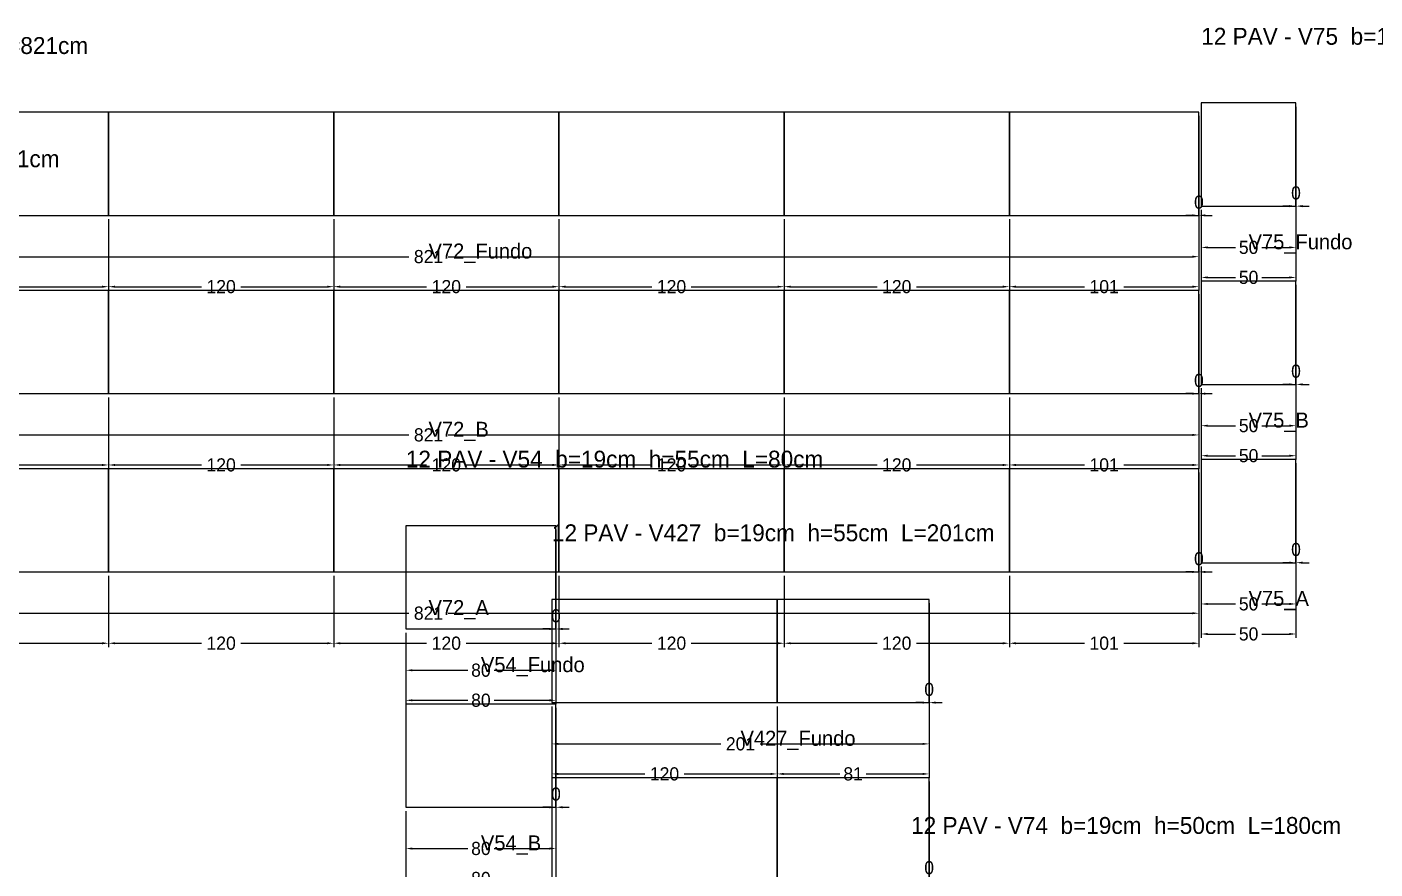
# Model space of a CAD drawing. Header units: metres. Extents: x 946 to 6411, y 1397 to 3666.
# Drawn here: x 5161 to 5879, y 2535 to 2984 of the extents above; entities that cross this region are included whole.
import ezdxf

# ---------------------------------------------------------------- set-up
doc = ezdxf.new("R2010")
doc.units = ezdxf.units.M
doc.layers.add('COTA', color=3, linetype='Continuous')
doc.dimstyles.new('COTA_VIG', dxfattribs={"dimtxt": 7, "dimasz": 3.5, "dimexe": 2, "dimexo": 2, "dimgap": 1.5, "dimtad": 1, "dimdec": 1, "dimcen": 2.5, "dimclrd": 3, "dimclre": 3, "dimclrt": 3, "dimazin": 3, "dimtfac": 1, "dimtmove": 0, "dimatfit": 3})

# ---------------------------------------------------------------- blocks, each defined once
blk = doc.blocks.new('_CLOSEDFILLED')
at = {"color": 0, "linetype": 'BYBLOCK'}
blk.add_solid([(-1, 0.16), (0, 0), (-1, -0.16)], dxfattribs=at)
blk = doc.blocks.new('*D427')
at = {"color": 3}
for p, q in [((5362.87, 2566.22), (5362.87, 2544.22)), ((5442.87, 2566.22), (5442.87, 2544.22)), ((5366.37, 2546.22), (5395.87, 2546.22)), ((5409.87, 2546.22), (5439.37, 2546.22))]:
    blk.add_line(p, q, dxfattribs=at)
at = {"layer": 'Defpoints'}
for p in [(5362.87, 2568.22), (5442.87, 2568.22), (5362.87, 2546.22)]:
    blk.add_point(p, dxfattribs=at)
at = {"layer": 'COTA', "color": 3, "xscale": 3.5, "yscale": 3.5, "rotation": 180}
blk.add_blockref('_CLOSEDFILLED', (5362.87, 2546.22), dxfattribs=at)
at = {"layer": 'COTA', "color": 3, "xscale": 3.5, "yscale": 3.5}
blk.add_blockref('_CLOSEDFILLED', (5442.87, 2546.22), dxfattribs=at)
at = {"layer": 'COTA', "color": 3, "insert": (5402.87, 2546.22), "char_height": 7, "attachment_point": 5}
blk.add_mtext('80', dxfattribs=at)
blk = doc.blocks.new('*D428')
at = {"color": 3}
for p, q in [((5362.87, 2566.22), (5362.87, 2528.22)), ((5442.87, 2566.22), (5442.87, 2528.22)), ((5366.37, 2530.22), (5395.87, 2530.22)), ((5409.87, 2530.22), (5439.37, 2530.22))]:
    blk.add_line(p, q, dxfattribs=at)
at = {"layer": 'Defpoints'}
for p in [(5362.87, 2568.22), (5442.87, 2568.22), (5362.87, 2530.22)]:
    blk.add_point(p, dxfattribs=at)
at = {"layer": 'COTA', "color": 3, "xscale": 3.5, "yscale": 3.5, "rotation": 180}
blk.add_blockref('_CLOSEDFILLED', (5362.87, 2530.22), dxfattribs=at)
at = {"layer": 'COTA', "color": 3, "xscale": 3.5, "yscale": 3.5}
blk.add_blockref('_CLOSEDFILLED', (5442.87, 2530.22), dxfattribs=at)
at = {"layer": 'COTA', "color": 3, "insert": (5402.87, 2530.22), "char_height": 7, "attachment_point": 5}
blk.add_mtext('80', dxfattribs=at)
blk = doc.blocks.new('*D430')
at = {"color": 3}
for p, q in [((5362.87, 2661.22), (5362.87, 2639.22)), ((5442.87, 2661.22), (5442.87, 2639.22)), ((5366.37, 2641.22), (5395.87, 2641.22)), ((5409.87, 2641.22), (5439.37, 2641.22))]:
    blk.add_line(p, q, dxfattribs=at)
at = {"layer": 'Defpoints'}
for p in [(5362.87, 2663.22), (5442.87, 2663.22), (5362.87, 2641.22)]:
    blk.add_point(p, dxfattribs=at)
at = {"layer": 'COTA', "color": 3, "xscale": 3.5, "yscale": 3.5, "rotation": 180}
blk.add_blockref('_CLOSEDFILLED', (5362.87, 2641.22), dxfattribs=at)
at = {"layer": 'COTA', "color": 3, "xscale": 3.5, "yscale": 3.5}
blk.add_blockref('_CLOSEDFILLED', (5442.87, 2641.22), dxfattribs=at)
at = {"layer": 'COTA', "color": 3, "insert": (5402.87, 2641.22), "char_height": 7, "attachment_point": 5}
blk.add_mtext('80', dxfattribs=at)
blk = doc.blocks.new('*D431')
at = {"color": 3}
for p, q in [((5362.87, 2661.22), (5362.87, 2623.22)), ((5442.87, 2661.22), (5442.87, 2623.22)), ((5366.37, 2625.22), (5395.87, 2625.22)), ((5409.87, 2625.22), (5439.37, 2625.22))]:
    blk.add_line(p, q, dxfattribs=at)
at = {"layer": 'Defpoints'}
for p in [(5362.87, 2663.22), (5442.87, 2663.22), (5362.87, 2625.22)]:
    blk.add_point(p, dxfattribs=at)
at = {"layer": 'COTA', "color": 3, "xscale": 3.5, "yscale": 3.5, "rotation": 180}
blk.add_blockref('_CLOSEDFILLED', (5362.87, 2625.22), dxfattribs=at)
at = {"layer": 'COTA', "color": 3, "xscale": 3.5, "yscale": 3.5}
blk.add_blockref('_CLOSEDFILLED', (5442.87, 2625.22), dxfattribs=at)
at = {"layer": 'COTA', "color": 3, "insert": (5402.87, 2625.22), "char_height": 7, "attachment_point": 5}
blk.add_mtext('80', dxfattribs=at)
blk = doc.blocks.new('*D652')
at = {"color": 3}
for p, q in [((4964.46, 2691.62), (4964.46, 2669.62)), ((5785.46, 2691.62), (5785.46, 2669.62)), ((4967.96, 2671.62), (5364.46, 2671.62)), ((5385.46, 2671.62), (5781.96, 2671.62))]:
    blk.add_line(p, q, dxfattribs=at)
at = {"layer": 'Defpoints'}
for p in [(4964.46, 2693.62), (5785.46, 2693.62), (4964.46, 2671.62)]:
    blk.add_point(p, dxfattribs=at)
at = {"layer": 'COTA', "color": 3, "xscale": 3.5, "yscale": 3.5, "rotation": 180}
blk.add_blockref('_CLOSEDFILLED', (4964.46, 2671.62), dxfattribs=at)
at = {"layer": 'COTA', "color": 3, "xscale": 3.5, "yscale": 3.5}
blk.add_blockref('_CLOSEDFILLED', (5785.46, 2671.62), dxfattribs=at)
at = {"layer": 'COTA', "color": 3, "insert": (5374.96, 2671.62), "char_height": 7, "attachment_point": 5}
blk.add_mtext('821', dxfattribs=at)
blk = doc.blocks.new('*D654')
at = {"color": 3}
for p, q in [((5084.46, 2691.62), (5084.46, 2653.62)), ((5204.46, 2691.62), (5204.46, 2653.62)), ((5087.96, 2655.62), (5133.96, 2655.62)), ((5154.96, 2655.62), (5200.96, 2655.62))]:
    blk.add_line(p, q, dxfattribs=at)
at = {"layer": 'Defpoints'}
for p in [(5084.46, 2693.62), (5204.46, 2693.62), (5084.46, 2655.62)]:
    blk.add_point(p, dxfattribs=at)
at = {"layer": 'COTA', "color": 3, "xscale": 3.5, "yscale": 3.5, "rotation": 180}
blk.add_blockref('_CLOSEDFILLED', (5084.46, 2655.62), dxfattribs=at)
at = {"layer": 'COTA', "color": 3, "xscale": 3.5, "yscale": 3.5}
blk.add_blockref('_CLOSEDFILLED', (5204.46, 2655.62), dxfattribs=at)
at = {"layer": 'COTA', "color": 3, "insert": (5144.46, 2655.62), "char_height": 7, "attachment_point": 5}
blk.add_mtext('120', dxfattribs=at)
blk = doc.blocks.new('*D655')
at = {"color": 3}
for p, q in [((5204.46, 2691.62), (5204.46, 2653.62)), ((5324.46, 2691.62), (5324.46, 2653.62)), ((5207.96, 2655.62), (5253.96, 2655.62)), ((5274.96, 2655.62), (5320.96, 2655.62))]:
    blk.add_line(p, q, dxfattribs=at)
at = {"layer": 'Defpoints'}
for p in [(5204.46, 2693.62), (5324.46, 2693.62), (5204.46, 2655.62)]:
    blk.add_point(p, dxfattribs=at)
at = {"layer": 'COTA', "color": 3, "xscale": 3.5, "yscale": 3.5, "rotation": 180}
blk.add_blockref('_CLOSEDFILLED', (5204.46, 2655.62), dxfattribs=at)
at = {"layer": 'COTA', "color": 3, "xscale": 3.5, "yscale": 3.5}
blk.add_blockref('_CLOSEDFILLED', (5324.46, 2655.62), dxfattribs=at)
at = {"layer": 'COTA', "color": 3, "insert": (5264.46, 2655.62), "char_height": 7, "attachment_point": 5}
blk.add_mtext('120', dxfattribs=at)
blk = doc.blocks.new('*D656')
at = {"color": 3}
for p, q in [((5324.46, 2691.62), (5324.46, 2653.62)), ((5444.46, 2691.62), (5444.46, 2653.62)), ((5327.96, 2655.62), (5373.96, 2655.62)), ((5394.96, 2655.62), (5440.96, 2655.62))]:
    blk.add_line(p, q, dxfattribs=at)
at = {"layer": 'Defpoints'}
for p in [(5324.46, 2693.62), (5444.46, 2693.62), (5324.46, 2655.62)]:
    blk.add_point(p, dxfattribs=at)
at = {"layer": 'COTA', "color": 3, "xscale": 3.5, "yscale": 3.5, "rotation": 180}
blk.add_blockref('_CLOSEDFILLED', (5324.46, 2655.62), dxfattribs=at)
at = {"layer": 'COTA', "color": 3, "xscale": 3.5, "yscale": 3.5}
blk.add_blockref('_CLOSEDFILLED', (5444.46, 2655.62), dxfattribs=at)
at = {"layer": 'COTA', "color": 3, "insert": (5384.46, 2655.62), "char_height": 7, "attachment_point": 5}
blk.add_mtext('120', dxfattribs=at)
blk = doc.blocks.new('*D657')
at = {"color": 3}
for p, q in [((5444.46, 2691.62), (5444.46, 2653.62)), ((5564.46, 2691.62), (5564.46, 2653.62)), ((5447.96, 2655.62), (5493.96, 2655.62)), ((5514.96, 2655.62), (5560.96, 2655.62))]:
    blk.add_line(p, q, dxfattribs=at)
at = {"layer": 'Defpoints'}
for p in [(5444.46, 2693.62), (5564.46, 2693.62), (5444.46, 2655.62)]:
    blk.add_point(p, dxfattribs=at)
at = {"layer": 'COTA', "color": 3, "xscale": 3.5, "yscale": 3.5, "rotation": 180}
blk.add_blockref('_CLOSEDFILLED', (5444.46, 2655.62), dxfattribs=at)
at = {"layer": 'COTA', "color": 3, "xscale": 3.5, "yscale": 3.5}
blk.add_blockref('_CLOSEDFILLED', (5564.46, 2655.62), dxfattribs=at)
at = {"layer": 'COTA', "color": 3, "insert": (5504.46, 2655.62), "char_height": 7, "attachment_point": 5}
blk.add_mtext('120', dxfattribs=at)
blk = doc.blocks.new('*D658')
at = {"color": 3}
for p, q in [((5564.46, 2691.62), (5564.46, 2653.62)), ((5684.46, 2691.62), (5684.46, 2653.62)), ((5567.96, 2655.62), (5613.96, 2655.62)), ((5634.96, 2655.62), (5680.96, 2655.62))]:
    blk.add_line(p, q, dxfattribs=at)
at = {"layer": 'Defpoints'}
for p in [(5564.46, 2693.62), (5684.46, 2693.62), (5564.46, 2655.62)]:
    blk.add_point(p, dxfattribs=at)
at = {"layer": 'COTA', "color": 3, "xscale": 3.5, "yscale": 3.5, "rotation": 180}
blk.add_blockref('_CLOSEDFILLED', (5564.46, 2655.62), dxfattribs=at)
at = {"layer": 'COTA', "color": 3, "xscale": 3.5, "yscale": 3.5}
blk.add_blockref('_CLOSEDFILLED', (5684.46, 2655.62), dxfattribs=at)
at = {"layer": 'COTA', "color": 3, "insert": (5624.46, 2655.62), "char_height": 7, "attachment_point": 5}
blk.add_mtext('120', dxfattribs=at)
blk = doc.blocks.new('*D659')
at = {"color": 3}
for p, q in [((5684.46, 2691.62), (5684.46, 2653.62)), ((5785.46, 2691.62), (5785.46, 2653.62)), ((5687.96, 2655.62), (5724.46, 2655.62)), ((5745.46, 2655.62), (5781.96, 2655.62))]:
    blk.add_line(p, q, dxfattribs=at)
at = {"layer": 'Defpoints'}
for p in [(5684.46, 2693.62), (5785.46, 2693.62), (5684.46, 2655.62)]:
    blk.add_point(p, dxfattribs=at)
at = {"layer": 'COTA', "color": 3, "xscale": 3.5, "yscale": 3.5, "rotation": 180}
blk.add_blockref('_CLOSEDFILLED', (5684.46, 2655.62), dxfattribs=at)
at = {"layer": 'COTA', "color": 3, "xscale": 3.5, "yscale": 3.5}
blk.add_blockref('_CLOSEDFILLED', (5785.46, 2655.62), dxfattribs=at)
at = {"layer": 'COTA', "color": 3, "insert": (5734.96, 2655.62), "char_height": 7, "attachment_point": 5}
blk.add_mtext('101', dxfattribs=at)
blk = doc.blocks.new('*D661')
at = {"color": 3}
for p, q in [((4964.46, 2786.62), (4964.46, 2764.62)), ((5785.46, 2786.62), (5785.46, 2764.62)), ((4967.96, 2766.62), (5364.46, 2766.62)), ((5385.46, 2766.62), (5781.96, 2766.62))]:
    blk.add_line(p, q, dxfattribs=at)
at = {"layer": 'Defpoints'}
for p in [(4964.46, 2788.62), (5785.46, 2788.62), (4964.46, 2766.62)]:
    blk.add_point(p, dxfattribs=at)
at = {"layer": 'COTA', "color": 3, "xscale": 3.5, "yscale": 3.5, "rotation": 180}
blk.add_blockref('_CLOSEDFILLED', (4964.46, 2766.62), dxfattribs=at)
at = {"layer": 'COTA', "color": 3, "xscale": 3.5, "yscale": 3.5}
blk.add_blockref('_CLOSEDFILLED', (5785.46, 2766.62), dxfattribs=at)
at = {"layer": 'COTA', "color": 3, "insert": (5374.96, 2766.62), "char_height": 7, "attachment_point": 5}
blk.add_mtext('821', dxfattribs=at)
blk = doc.blocks.new('*D663')
at = {"color": 3}
for p, q in [((5084.46, 2786.62), (5084.46, 2748.62)), ((5204.46, 2786.62), (5204.46, 2748.62)), ((5087.96, 2750.62), (5133.96, 2750.62)), ((5154.96, 2750.62), (5200.96, 2750.62))]:
    blk.add_line(p, q, dxfattribs=at)
at = {"layer": 'Defpoints'}
for p in [(5084.46, 2788.62), (5204.46, 2788.62), (5084.46, 2750.62)]:
    blk.add_point(p, dxfattribs=at)
at = {"layer": 'COTA', "color": 3, "xscale": 3.5, "yscale": 3.5, "rotation": 180}
blk.add_blockref('_CLOSEDFILLED', (5084.46, 2750.62), dxfattribs=at)
at = {"layer": 'COTA', "color": 3, "xscale": 3.5, "yscale": 3.5}
blk.add_blockref('_CLOSEDFILLED', (5204.46, 2750.62), dxfattribs=at)
at = {"layer": 'COTA', "color": 3, "insert": (5144.46, 2750.62), "char_height": 7, "attachment_point": 5}
blk.add_mtext('120', dxfattribs=at)
blk = doc.blocks.new('*D664')
at = {"color": 3}
for p, q in [((5204.46, 2786.62), (5204.46, 2748.62)), ((5324.46, 2786.62), (5324.46, 2748.62)), ((5207.96, 2750.62), (5253.96, 2750.62)), ((5274.96, 2750.62), (5320.96, 2750.62))]:
    blk.add_line(p, q, dxfattribs=at)
at = {"layer": 'Defpoints'}
for p in [(5204.46, 2788.62), (5324.46, 2788.62), (5204.46, 2750.62)]:
    blk.add_point(p, dxfattribs=at)
at = {"layer": 'COTA', "color": 3, "xscale": 3.5, "yscale": 3.5, "rotation": 180}
blk.add_blockref('_CLOSEDFILLED', (5204.46, 2750.62), dxfattribs=at)
at = {"layer": 'COTA', "color": 3, "xscale": 3.5, "yscale": 3.5}
blk.add_blockref('_CLOSEDFILLED', (5324.46, 2750.62), dxfattribs=at)
at = {"layer": 'COTA', "color": 3, "insert": (5264.46, 2750.62), "char_height": 7, "attachment_point": 5}
blk.add_mtext('120', dxfattribs=at)
blk = doc.blocks.new('*D665')
at = {"color": 3}
for p, q in [((5324.46, 2786.62), (5324.46, 2748.62)), ((5444.46, 2786.62), (5444.46, 2748.62)), ((5327.96, 2750.62), (5373.96, 2750.62)), ((5394.96, 2750.62), (5440.96, 2750.62))]:
    blk.add_line(p, q, dxfattribs=at)
at = {"layer": 'Defpoints'}
for p in [(5324.46, 2788.62), (5444.46, 2788.62), (5324.46, 2750.62)]:
    blk.add_point(p, dxfattribs=at)
at = {"layer": 'COTA', "color": 3, "xscale": 3.5, "yscale": 3.5, "rotation": 180}
blk.add_blockref('_CLOSEDFILLED', (5324.46, 2750.62), dxfattribs=at)
at = {"layer": 'COTA', "color": 3, "xscale": 3.5, "yscale": 3.5}
blk.add_blockref('_CLOSEDFILLED', (5444.46, 2750.62), dxfattribs=at)
at = {"layer": 'COTA', "color": 3, "insert": (5384.46, 2750.62), "char_height": 7, "attachment_point": 5}
blk.add_mtext('120', dxfattribs=at)
blk = doc.blocks.new('*D666')
at = {"color": 3}
for p, q in [((5444.46, 2786.62), (5444.46, 2748.62)), ((5564.46, 2786.62), (5564.46, 2748.62)), ((5447.96, 2750.62), (5493.96, 2750.62)), ((5514.96, 2750.62), (5560.96, 2750.62))]:
    blk.add_line(p, q, dxfattribs=at)
at = {"layer": 'Defpoints'}
for p in [(5444.46, 2788.62), (5564.46, 2788.62), (5444.46, 2750.62)]:
    blk.add_point(p, dxfattribs=at)
at = {"layer": 'COTA', "color": 3, "xscale": 3.5, "yscale": 3.5, "rotation": 180}
blk.add_blockref('_CLOSEDFILLED', (5444.46, 2750.62), dxfattribs=at)
at = {"layer": 'COTA', "color": 3, "xscale": 3.5, "yscale": 3.5}
blk.add_blockref('_CLOSEDFILLED', (5564.46, 2750.62), dxfattribs=at)
at = {"layer": 'COTA', "color": 3, "insert": (5504.46, 2750.62), "char_height": 7, "attachment_point": 5}
blk.add_mtext('120', dxfattribs=at)
blk = doc.blocks.new('*D667')
at = {"color": 3}
for p, q in [((5564.46, 2786.62), (5564.46, 2748.62)), ((5684.46, 2786.62), (5684.46, 2748.62)), ((5567.96, 2750.62), (5613.96, 2750.62)), ((5634.96, 2750.62), (5680.96, 2750.62))]:
    blk.add_line(p, q, dxfattribs=at)
at = {"layer": 'Defpoints'}
for p in [(5564.46, 2788.62), (5684.46, 2788.62), (5564.46, 2750.62)]:
    blk.add_point(p, dxfattribs=at)
at = {"layer": 'COTA', "color": 3, "xscale": 3.5, "yscale": 3.5, "rotation": 180}
blk.add_blockref('_CLOSEDFILLED', (5564.46, 2750.62), dxfattribs=at)
at = {"layer": 'COTA', "color": 3, "xscale": 3.5, "yscale": 3.5}
blk.add_blockref('_CLOSEDFILLED', (5684.46, 2750.62), dxfattribs=at)
at = {"layer": 'COTA', "color": 3, "insert": (5624.46, 2750.62), "char_height": 7, "attachment_point": 5}
blk.add_mtext('120', dxfattribs=at)
blk = doc.blocks.new('*D668')
at = {"color": 3}
for p, q in [((5684.46, 2786.62), (5684.46, 2748.62)), ((5785.46, 2786.62), (5785.46, 2748.62)), ((5687.96, 2750.62), (5724.46, 2750.62)), ((5745.46, 2750.62), (5781.96, 2750.62))]:
    blk.add_line(p, q, dxfattribs=at)
at = {"layer": 'Defpoints'}
for p in [(5684.46, 2788.62), (5785.46, 2788.62), (5684.46, 2750.62)]:
    blk.add_point(p, dxfattribs=at)
at = {"layer": 'COTA', "color": 3, "xscale": 3.5, "yscale": 3.5, "rotation": 180}
blk.add_blockref('_CLOSEDFILLED', (5684.46, 2750.62), dxfattribs=at)
at = {"layer": 'COTA', "color": 3, "xscale": 3.5, "yscale": 3.5}
blk.add_blockref('_CLOSEDFILLED', (5785.46, 2750.62), dxfattribs=at)
at = {"layer": 'COTA', "color": 3, "insert": (5734.96, 2750.62), "char_height": 7, "attachment_point": 5}
blk.add_mtext('101', dxfattribs=at)
blk = doc.blocks.new('*D670')
at = {"color": 3}
for p, q in [((4964.46, 2881.62), (4964.46, 2859.62)), ((5785.46, 2881.62), (5785.46, 2859.62)), ((4967.96, 2861.62), (5364.46, 2861.62)), ((5385.46, 2861.62), (5781.96, 2861.62))]:
    blk.add_line(p, q, dxfattribs=at)
at = {"layer": 'Defpoints'}
for p in [(4964.46, 2883.62), (5785.46, 2883.62), (4964.46, 2861.62)]:
    blk.add_point(p, dxfattribs=at)
at = {"layer": 'COTA', "color": 3, "xscale": 3.5, "yscale": 3.5, "rotation": 180}
blk.add_blockref('_CLOSEDFILLED', (4964.46, 2861.62), dxfattribs=at)
at = {"layer": 'COTA', "color": 3, "xscale": 3.5, "yscale": 3.5}
blk.add_blockref('_CLOSEDFILLED', (5785.46, 2861.62), dxfattribs=at)
at = {"layer": 'COTA', "color": 3, "insert": (5374.96, 2861.62), "char_height": 7, "attachment_point": 5}
blk.add_mtext('821', dxfattribs=at)
blk = doc.blocks.new('*D672')
at = {"color": 3}
for p, q in [((5084.46, 2881.62), (5084.46, 2843.62)), ((5204.46, 2881.62), (5204.46, 2843.62)), ((5087.96, 2845.62), (5133.96, 2845.62)), ((5154.96, 2845.62), (5200.96, 2845.62))]:
    blk.add_line(p, q, dxfattribs=at)
at = {"layer": 'Defpoints'}
for p in [(5084.46, 2883.62), (5204.46, 2883.62), (5084.46, 2845.62)]:
    blk.add_point(p, dxfattribs=at)
at = {"layer": 'COTA', "color": 3, "xscale": 3.5, "yscale": 3.5, "rotation": 180}
blk.add_blockref('_CLOSEDFILLED', (5084.46, 2845.62), dxfattribs=at)
at = {"layer": 'COTA', "color": 3, "xscale": 3.5, "yscale": 3.5}
blk.add_blockref('_CLOSEDFILLED', (5204.46, 2845.62), dxfattribs=at)
at = {"layer": 'COTA', "color": 3, "insert": (5144.46, 2845.62), "char_height": 7, "attachment_point": 5}
blk.add_mtext('120', dxfattribs=at)
blk = doc.blocks.new('*D673')
at = {"color": 3}
for p, q in [((5204.46, 2881.62), (5204.46, 2843.62)), ((5324.46, 2881.62), (5324.46, 2843.62)), ((5207.96, 2845.62), (5253.96, 2845.62)), ((5274.96, 2845.62), (5320.96, 2845.62))]:
    blk.add_line(p, q, dxfattribs=at)
at = {"layer": 'Defpoints'}
for p in [(5204.46, 2883.62), (5324.46, 2883.62), (5204.46, 2845.62)]:
    blk.add_point(p, dxfattribs=at)
at = {"layer": 'COTA', "color": 3, "xscale": 3.5, "yscale": 3.5, "rotation": 180}
blk.add_blockref('_CLOSEDFILLED', (5204.46, 2845.62), dxfattribs=at)
at = {"layer": 'COTA', "color": 3, "xscale": 3.5, "yscale": 3.5}
blk.add_blockref('_CLOSEDFILLED', (5324.46, 2845.62), dxfattribs=at)
at = {"layer": 'COTA', "color": 3, "insert": (5264.46, 2845.62), "char_height": 7, "attachment_point": 5}
blk.add_mtext('120', dxfattribs=at)
blk = doc.blocks.new('*D674')
at = {"color": 3}
for p, q in [((5324.46, 2881.62), (5324.46, 2843.62)), ((5444.46, 2881.62), (5444.46, 2843.62)), ((5327.96, 2845.62), (5373.96, 2845.62)), ((5394.96, 2845.62), (5440.96, 2845.62))]:
    blk.add_line(p, q, dxfattribs=at)
at = {"layer": 'Defpoints'}
for p in [(5324.46, 2883.62), (5444.46, 2883.62), (5324.46, 2845.62)]:
    blk.add_point(p, dxfattribs=at)
at = {"layer": 'COTA', "color": 3, "xscale": 3.5, "yscale": 3.5, "rotation": 180}
blk.add_blockref('_CLOSEDFILLED', (5324.46, 2845.62), dxfattribs=at)
at = {"layer": 'COTA', "color": 3, "xscale": 3.5, "yscale": 3.5}
blk.add_blockref('_CLOSEDFILLED', (5444.46, 2845.62), dxfattribs=at)
at = {"layer": 'COTA', "color": 3, "insert": (5384.46, 2845.62), "char_height": 7, "attachment_point": 5}
blk.add_mtext('120', dxfattribs=at)
blk = doc.blocks.new('*D675')
at = {"color": 3}
for p, q in [((5444.46, 2881.62), (5444.46, 2843.62)), ((5564.46, 2881.62), (5564.46, 2843.62)), ((5447.96, 2845.62), (5493.96, 2845.62)), ((5514.96, 2845.62), (5560.96, 2845.62))]:
    blk.add_line(p, q, dxfattribs=at)
at = {"layer": 'Defpoints'}
for p in [(5444.46, 2883.62), (5564.46, 2883.62), (5444.46, 2845.62)]:
    blk.add_point(p, dxfattribs=at)
at = {"layer": 'COTA', "color": 3, "xscale": 3.5, "yscale": 3.5, "rotation": 180}
blk.add_blockref('_CLOSEDFILLED', (5444.46, 2845.62), dxfattribs=at)
at = {"layer": 'COTA', "color": 3, "xscale": 3.5, "yscale": 3.5}
blk.add_blockref('_CLOSEDFILLED', (5564.46, 2845.62), dxfattribs=at)
at = {"layer": 'COTA', "color": 3, "insert": (5504.46, 2845.62), "char_height": 7, "attachment_point": 5}
blk.add_mtext('120', dxfattribs=at)
blk = doc.blocks.new('*D676')
at = {"color": 3}
for p, q in [((5564.46, 2881.62), (5564.46, 2843.62)), ((5684.46, 2881.62), (5684.46, 2843.62)), ((5567.96, 2845.62), (5613.96, 2845.62)), ((5634.96, 2845.62), (5680.96, 2845.62))]:
    blk.add_line(p, q, dxfattribs=at)
at = {"layer": 'Defpoints'}
for p in [(5564.46, 2883.62), (5684.46, 2883.62), (5564.46, 2845.62)]:
    blk.add_point(p, dxfattribs=at)
at = {"layer": 'COTA', "color": 3, "xscale": 3.5, "yscale": 3.5, "rotation": 180}
blk.add_blockref('_CLOSEDFILLED', (5564.46, 2845.62), dxfattribs=at)
at = {"layer": 'COTA', "color": 3, "xscale": 3.5, "yscale": 3.5}
blk.add_blockref('_CLOSEDFILLED', (5684.46, 2845.62), dxfattribs=at)
at = {"layer": 'COTA', "color": 3, "insert": (5624.46, 2845.62), "char_height": 7, "attachment_point": 5}
blk.add_mtext('120', dxfattribs=at)
blk = doc.blocks.new('*D677')
at = {"color": 3}
for p, q in [((5684.46, 2881.62), (5684.46, 2843.62)), ((5785.46, 2881.62), (5785.46, 2843.62)), ((5687.96, 2845.62), (5724.46, 2845.62)), ((5745.46, 2845.62), (5781.96, 2845.62))]:
    blk.add_line(p, q, dxfattribs=at)
at = {"layer": 'Defpoints'}
for p in [(5684.46, 2883.62), (5785.46, 2883.62), (5684.46, 2845.62)]:
    blk.add_point(p, dxfattribs=at)
at = {"layer": 'COTA', "color": 3, "xscale": 3.5, "yscale": 3.5, "rotation": 180}
blk.add_blockref('_CLOSEDFILLED', (5684.46, 2845.62), dxfattribs=at)
at = {"layer": 'COTA', "color": 3, "xscale": 3.5, "yscale": 3.5}
blk.add_blockref('_CLOSEDFILLED', (5785.46, 2845.62), dxfattribs=at)
at = {"layer": 'COTA', "color": 3, "insert": (5734.96, 2845.62), "char_height": 7, "attachment_point": 5}
blk.add_mtext('101', dxfattribs=at)
blk = doc.blocks.new('*D700')
at = {"color": 3}
for p, q in [((5786.69, 2696.55), (5786.69, 2674.55)), ((5837.19, 2696.55), (5837.19, 2674.55)), ((5790.19, 2676.55), (5804.94, 2676.55)), ((5818.94, 2676.55), (5833.69, 2676.55))]:
    blk.add_line(p, q, dxfattribs=at)
at = {"layer": 'Defpoints'}
for p in [(5786.69, 2698.55), (5837.19, 2698.55), (5786.69, 2676.55)]:
    blk.add_point(p, dxfattribs=at)
at = {"layer": 'COTA', "color": 3, "xscale": 3.5, "yscale": 3.5, "rotation": 180}
blk.add_blockref('_CLOSEDFILLED', (5786.69, 2676.55), dxfattribs=at)
at = {"layer": 'COTA', "color": 3, "xscale": 3.5, "yscale": 3.5}
blk.add_blockref('_CLOSEDFILLED', (5837.19, 2676.55), dxfattribs=at)
at = {"layer": 'COTA', "color": 3, "insert": (5811.94, 2676.55), "char_height": 7, "attachment_point": 5}
blk.add_mtext('50', dxfattribs=at)
blk = doc.blocks.new('*D701')
at = {"color": 3}
for p, q in [((5786.69, 2696.55), (5786.69, 2658.55)), ((5837.19, 2696.55), (5837.19, 2658.55)), ((5790.19, 2660.55), (5804.94, 2660.55)), ((5818.94, 2660.55), (5833.69, 2660.55))]:
    blk.add_line(p, q, dxfattribs=at)
at = {"layer": 'Defpoints'}
for p in [(5786.69, 2698.55), (5837.19, 2698.55), (5786.69, 2660.55)]:
    blk.add_point(p, dxfattribs=at)
at = {"layer": 'COTA', "color": 3, "xscale": 3.5, "yscale": 3.5, "rotation": 180}
blk.add_blockref('_CLOSEDFILLED', (5786.69, 2660.55), dxfattribs=at)
at = {"layer": 'COTA', "color": 3, "xscale": 3.5, "yscale": 3.5}
blk.add_blockref('_CLOSEDFILLED', (5837.19, 2660.55), dxfattribs=at)
at = {"layer": 'COTA', "color": 3, "insert": (5811.94, 2660.55), "char_height": 7, "attachment_point": 5}
blk.add_mtext('50', dxfattribs=at)
blk = doc.blocks.new('*D703')
at = {"color": 3}
for p, q in [((5786.69, 2791.55), (5786.69, 2769.55)), ((5837.19, 2791.55), (5837.19, 2769.55)), ((5790.19, 2771.55), (5804.94, 2771.55)), ((5818.94, 2771.55), (5833.69, 2771.55))]:
    blk.add_line(p, q, dxfattribs=at)
at = {"layer": 'Defpoints'}
for p in [(5786.69, 2793.55), (5837.19, 2793.55), (5786.69, 2771.55)]:
    blk.add_point(p, dxfattribs=at)
at = {"layer": 'COTA', "color": 3, "xscale": 3.5, "yscale": 3.5, "rotation": 180}
blk.add_blockref('_CLOSEDFILLED', (5786.69, 2771.55), dxfattribs=at)
at = {"layer": 'COTA', "color": 3, "xscale": 3.5, "yscale": 3.5}
blk.add_blockref('_CLOSEDFILLED', (5837.19, 2771.55), dxfattribs=at)
at = {"layer": 'COTA', "color": 3, "insert": (5811.94, 2771.55), "char_height": 7, "attachment_point": 5}
blk.add_mtext('50', dxfattribs=at)
blk = doc.blocks.new('*D704')
at = {"color": 3}
for p, q in [((5786.69, 2791.55), (5786.69, 2753.55)), ((5837.19, 2791.55), (5837.19, 2753.55)), ((5790.19, 2755.55), (5804.94, 2755.55)), ((5818.94, 2755.55), (5833.69, 2755.55))]:
    blk.add_line(p, q, dxfattribs=at)
at = {"layer": 'Defpoints'}
for p in [(5786.69, 2793.55), (5837.19, 2793.55), (5786.69, 2755.55)]:
    blk.add_point(p, dxfattribs=at)
at = {"layer": 'COTA', "color": 3, "xscale": 3.5, "yscale": 3.5, "rotation": 180}
blk.add_blockref('_CLOSEDFILLED', (5786.69, 2755.55), dxfattribs=at)
at = {"layer": 'COTA', "color": 3, "xscale": 3.5, "yscale": 3.5}
blk.add_blockref('_CLOSEDFILLED', (5837.19, 2755.55), dxfattribs=at)
at = {"layer": 'COTA', "color": 3, "insert": (5811.94, 2755.55), "char_height": 7, "attachment_point": 5}
blk.add_mtext('50', dxfattribs=at)
blk = doc.blocks.new('*D706')
at = {"color": 3}
for p, q in [((5786.69, 2886.55), (5786.69, 2864.55)), ((5837.19, 2886.55), (5837.19, 2864.55)), ((5790.19, 2866.55), (5804.94, 2866.55)), ((5818.94, 2866.55), (5833.69, 2866.55))]:
    blk.add_line(p, q, dxfattribs=at)
at = {"layer": 'Defpoints'}
for p in [(5786.69, 2888.55), (5837.19, 2888.55), (5786.69, 2866.55)]:
    blk.add_point(p, dxfattribs=at)
at = {"layer": 'COTA', "color": 3, "xscale": 3.5, "yscale": 3.5, "rotation": 180}
blk.add_blockref('_CLOSEDFILLED', (5786.69, 2866.55), dxfattribs=at)
at = {"layer": 'COTA', "color": 3, "xscale": 3.5, "yscale": 3.5}
blk.add_blockref('_CLOSEDFILLED', (5837.19, 2866.55), dxfattribs=at)
at = {"layer": 'COTA', "color": 3, "insert": (5811.94, 2866.55), "char_height": 7, "attachment_point": 5}
blk.add_mtext('50', dxfattribs=at)
blk = doc.blocks.new('*D707')
at = {"color": 3}
for p, q in [((5786.69, 2886.55), (5786.69, 2848.55)), ((5837.19, 2886.55), (5837.19, 2848.55)), ((5790.19, 2850.55), (5804.94, 2850.55)), ((5818.94, 2850.55), (5833.69, 2850.55))]:
    blk.add_line(p, q, dxfattribs=at)
at = {"layer": 'Defpoints'}
for p in [(5786.69, 2888.55), (5837.19, 2888.55), (5786.69, 2850.55)]:
    blk.add_point(p, dxfattribs=at)
at = {"layer": 'COTA', "color": 3, "xscale": 3.5, "yscale": 3.5, "rotation": 180}
blk.add_blockref('_CLOSEDFILLED', (5786.69, 2850.55), dxfattribs=at)
at = {"layer": 'COTA', "color": 3, "xscale": 3.5, "yscale": 3.5}
blk.add_blockref('_CLOSEDFILLED', (5837.19, 2850.55), dxfattribs=at)
at = {"layer": 'COTA', "color": 3, "insert": (5811.94, 2850.55), "char_height": 7, "attachment_point": 5}
blk.add_mtext('50', dxfattribs=at)
blk = doc.blocks.new('*D2088')
at = {"color": 3}
for p, q in [((5440.71, 2621.98), (5440.71, 2599.98)), ((5641.71, 2621.98), (5641.71, 2599.98)), ((5444.21, 2601.98), (5530.71, 2601.98)), ((5551.71, 2601.98), (5638.21, 2601.98))]:
    blk.add_line(p, q, dxfattribs=at)
at = {"layer": 'Defpoints'}
for p in [(5440.71, 2623.98), (5641.71, 2623.98), (5440.71, 2601.98)]:
    blk.add_point(p, dxfattribs=at)
at = {"layer": 'COTA', "color": 3, "xscale": 3.5, "yscale": 3.5, "rotation": 180}
blk.add_blockref('_CLOSEDFILLED', (5440.71, 2601.98), dxfattribs=at)
at = {"layer": 'COTA', "color": 3, "xscale": 3.5, "yscale": 3.5}
blk.add_blockref('_CLOSEDFILLED', (5641.71, 2601.98), dxfattribs=at)
at = {"layer": 'COTA', "color": 3, "insert": (5541.21, 2601.98), "char_height": 7, "attachment_point": 5}
blk.add_mtext('201', dxfattribs=at)
blk = doc.blocks.new('*D2089')
at = {"color": 3}
for p, q in [((5440.71, 2621.98), (5440.71, 2583.98)), ((5560.71, 2621.98), (5560.71, 2583.98)), ((5444.21, 2585.98), (5490.21, 2585.98)), ((5511.21, 2585.98), (5557.21, 2585.98))]:
    blk.add_line(p, q, dxfattribs=at)
at = {"layer": 'Defpoints'}
for p in [(5440.71, 2623.98), (5560.71, 2623.98), (5440.71, 2585.98)]:
    blk.add_point(p, dxfattribs=at)
at = {"layer": 'COTA', "color": 3, "xscale": 3.5, "yscale": 3.5, "rotation": 180}
blk.add_blockref('_CLOSEDFILLED', (5440.71, 2585.98), dxfattribs=at)
at = {"layer": 'COTA', "color": 3, "xscale": 3.5, "yscale": 3.5}
blk.add_blockref('_CLOSEDFILLED', (5560.71, 2585.98), dxfattribs=at)
at = {"layer": 'COTA', "color": 3, "insert": (5500.71, 2585.98), "char_height": 7, "attachment_point": 5}
blk.add_mtext('120', dxfattribs=at)
blk = doc.blocks.new('*D2090')
at = {"color": 3}
for p, q in [((5560.71, 2621.98), (5560.71, 2583.98)), ((5641.71, 2621.98), (5641.71, 2583.98)), ((5564.21, 2585.98), (5594.21, 2585.98)), ((5608.21, 2585.98), (5638.21, 2585.98))]:
    blk.add_line(p, q, dxfattribs=at)
at = {"layer": 'Defpoints'}
for p in [(5560.71, 2623.98), (5641.71, 2623.98), (5560.71, 2585.98)]:
    blk.add_point(p, dxfattribs=at)
at = {"layer": 'COTA', "color": 3, "xscale": 3.5, "yscale": 3.5, "rotation": 180}
blk.add_blockref('_CLOSEDFILLED', (5560.71, 2585.98), dxfattribs=at)
at = {"layer": 'COTA', "color": 3, "xscale": 3.5, "yscale": 3.5}
blk.add_blockref('_CLOSEDFILLED', (5641.71, 2585.98), dxfattribs=at)
at = {"layer": 'COTA', "color": 3, "insert": (5601.21, 2585.98), "char_height": 7, "attachment_point": 5}
blk.add_mtext('81', dxfattribs=at)

msp = doc.modelspace()

# ---------------------------------------------------------------- linework, layer by layer
at = {"layer": 'Paineis'}
for points in [[(5084.46, 2883.62), (5204.46, 2883.62), (5204.46, 2938.62), (5084.46, 2938.62)], [(5204.46, 2883.62), (5324.46, 2883.62), (5324.46, 2938.62), (5204.46, 2938.62)], [(5324.46, 2883.62), (5444.46, 2883.62), (5444.46, 2938.62), (5324.46, 2938.62)], [(5444.46, 2883.62), (5564.46, 2883.62), (5564.46, 2938.62), (5444.46, 2938.62)], [(5564.46, 2883.62), (5684.46, 2883.62), (5684.46, 2938.62), (5564.46, 2938.62)], [(5684.46, 2883.62), (5785.46, 2883.62), (5785.46, 2938.62), (5684.46, 2938.62)], [(5786.69, 2888.55), (5837.19, 2888.55), (5837.19, 2943.55), (5786.69, 2943.55)], [(5786.69, 2793.55), (5837.19, 2793.55), (5837.19, 2848.55), (5786.69, 2848.55)], [(5084.46, 2788.62), (5204.46, 2788.62), (5204.46, 2843.62), (5084.46, 2843.62)], [(5204.46, 2788.62), (5324.46, 2788.62), (5324.46, 2843.62), (5204.46, 2843.62)], [(5324.46, 2788.62), (5444.46, 2788.62), (5444.46, 2843.62), (5324.46, 2843.62)], [(5444.46, 2788.62), (5564.46, 2788.62), (5564.46, 2843.62), (5444.46, 2843.62)], [(5564.46, 2788.62), (5684.46, 2788.62), (5684.46, 2843.62), (5564.46, 2843.62)], [(5684.46, 2788.62), (5785.46, 2788.62), (5785.46, 2843.62), (5684.46, 2843.62)], [(5786.69, 2698.55), (5837.19, 2698.55), (5837.19, 2753.55), (5786.69, 2753.55)], [(5084.46, 2693.62), (5204.46, 2693.62), (5204.46, 2748.62), (5084.46, 2748.62)], [(5204.46, 2693.62), (5324.46, 2693.62), (5324.46, 2748.62), (5204.46, 2748.62)], [(5324.46, 2693.62), (5444.46, 2693.62), (5444.46, 2748.62), (5324.46, 2748.62)], [(5444.46, 2693.62), (5564.46, 2693.62), (5564.46, 2748.62), (5444.46, 2748.62)], [(5564.46, 2693.62), (5684.46, 2693.62), (5684.46, 2748.62), (5564.46, 2748.62)], [(5684.46, 2693.62), (5785.46, 2693.62), (5785.46, 2748.62), (5684.46, 2748.62)], [(5362.87, 2663.22), (5442.87, 2663.22), (5442.87, 2718.22), (5362.87, 2718.22)], [(5440.71, 2623.98), (5560.71, 2623.98), (5560.71, 2678.98), (5440.71, 2678.98)], [(5560.71, 2623.98), (5641.71, 2623.98), (5641.71, 2678.98), (5560.71, 2678.98)], [(5362.87, 2568.22), (5442.87, 2568.22), (5442.87, 2623.22), (5362.87, 2623.22)], [(5440.71, 2528.98), (5560.71, 2528.98), (5560.71, 2583.98), (5440.71, 2583.98)], [(5560.71, 2528.98), (5641.71, 2528.98), (5641.71, 2583.98), (5560.71, 2583.98)]]:
    msp.add_lwpolyline(points, close=True, dxfattribs=at)

# ---------------------------------------------------------------- texts
at = {"layer": 'NOMENCLATURA', "char_height": 9, "attachment_point": 1}
for s, insert in [('12 PAV - V75  b=19cm  h=55cm  L=50cm', (5786.69, 2983.55)), ('12 PAV - V72  b=19cm  h=55cm  L=821cm', (4964.46, 2978.62)), ('12 PAV - V29  b=19cm  h=55cm  L=141cm', (4949.21, 2918.3)), ('12 PAV - V54  b=19cm  h=55cm  L=80cm', (5362.87, 2758.22)), ('12 PAV - V427  b=19cm  h=55cm  L=201cm', (5440.71, 2718.98)), ('12 PAV - V74  b=19cm  h=50cm  L=180cm', (5632.11, 2563.02))]:
    msp.add_mtext(s, dxfattribs=dict(at, insert=insert))
at = {"layer": 'Texto Secao', "char_height": 8, "attachment_point": 1}
for s, insert in [('V75_Fundo', (5811.94, 2873.55)), ('V72_Fundo', (5374.96, 2868.62)), ('V72_B', (5374.96, 2773.62)), ('V75_B', (5811.94, 2778.55)), ('V75_A', (5811.94, 2683.55)), ('V72_A', (5374.96, 2678.62)), ('V54_Fundo', (5402.87, 2648.22)), ('V427_Fundo', (5541.21, 2608.98)), ('V54_B', (5402.87, 2553.22))]:
    msp.add_mtext(s, dxfattribs=dict(at, insert=insert))

# ---------------------------------------------------------------- dimensions: what is measured, and where the dimension line sits
at = {"layer": 'COTA'}
for base, p1, p2 in [((5785.46, 2883.62), (5785.46, 2883.62), (5785.46, 2938.62)), ((5837.19, 2888.55), (5837.19, 2888.55), (5837.19, 2943.55)), ((5837.19, 2793.55), (5837.19, 2793.55), (5837.19, 2848.55)), ((5785.46, 2788.62), (5785.46, 2788.62), (5785.46, 2843.62)), ((5837.19, 2698.55), (5837.19, 2698.55), (5837.19, 2753.55)), ((5785.46, 2693.62), (5785.46, 2693.62), (5785.46, 2748.62)), ((5442.87, 2663.22), (5442.87, 2663.22), (5442.87, 2718.22)), ((5641.71, 2623.98), (5641.71, 2623.98), (5641.71, 2678.98)), ((5442.87, 2568.22), (5442.87, 2568.22), (5442.87, 2623.22)), ((5641.71, 2528.98), (5641.71, 2528.98), (5641.71, 2583.98))]:
    msp.add_linear_dim(base=base, p1=p1, p2=p2, dimstyle='COTA_VIG', dxfattribs=at).render()
for base, p1, p2, picture, middle in [((5786.69, 2866.55), (5786.69, 2888.55), (5837.19, 2888.55), '*D706', (5811.94, 2866.55)), ((5786.69, 2850.55), (5786.69, 2888.55), (5837.19, 2888.55), '*D707', (5811.94, 2850.55)), ((4964.46, 2861.62), (4964.46, 2883.62), (5785.46, 2883.62), '*D670', (5374.96, 2861.62)), ((5084.46, 2845.62), (5084.46, 2883.62), (5204.46, 2883.62), '*D672', (5144.46, 2845.62)), ((5204.46, 2845.62), (5204.46, 2883.62), (5324.46, 2883.62), '*D673', (5264.46, 2845.62)), ((5324.46, 2845.62), (5324.46, 2883.62), (5444.46, 2883.62), '*D674', (5384.46, 2845.62)), ((5444.46, 2845.62), (5444.46, 2883.62), (5564.46, 2883.62), '*D675', (5504.46, 2845.62)), ((5564.46, 2845.62), (5564.46, 2883.62), (5684.46, 2883.62), '*D676', (5624.46, 2845.62)), ((5684.46, 2845.62), (5684.46, 2883.62), (5785.46, 2883.62), '*D677', (5734.96, 2845.62)), ((4964.46, 2766.62), (4964.46, 2788.62), (5785.46, 2788.62), '*D661', (5374.96, 2766.62)), ((5084.46, 2750.62), (5084.46, 2788.62), (5204.46, 2788.62), '*D663', (5144.46, 2750.62)), ((5204.46, 2750.62), (5204.46, 2788.62), (5324.46, 2788.62), '*D664', (5264.46, 2750.62)), ((5324.46, 2750.62), (5324.46, 2788.62), (5444.46, 2788.62), '*D665', (5384.46, 2750.62)), ((5444.46, 2750.62), (5444.46, 2788.62), (5564.46, 2788.62), '*D666', (5504.46, 2750.62)), ((5564.46, 2750.62), (5564.46, 2788.62), (5684.46, 2788.62), '*D667', (5624.46, 2750.62)), ((5684.46, 2750.62), (5684.46, 2788.62), (5785.46, 2788.62), '*D668', (5734.96, 2750.62)), ((5786.69, 2771.55), (5786.69, 2793.55), (5837.19, 2793.55), '*D703', (5811.94, 2771.55)), ((5786.69, 2755.55), (5786.69, 2793.55), (5837.19, 2793.55), '*D704', (5811.94, 2755.55)), ((5786.69, 2676.55), (5786.69, 2698.55), (5837.19, 2698.55), '*D700', (5811.94, 2676.55)), ((5786.69, 2660.55), (5786.69, 2698.55), (5837.19, 2698.55), '*D701', (5811.94, 2660.55)), ((4964.46, 2671.62), (4964.46, 2693.62), (5785.46, 2693.62), '*D652', (5374.96, 2671.62)), ((5084.46, 2655.62), (5084.46, 2693.62), (5204.46, 2693.62), '*D654', (5144.46, 2655.62)), ((5204.46, 2655.62), (5204.46, 2693.62), (5324.46, 2693.62), '*D655', (5264.46, 2655.62)), ((5324.46, 2655.62), (5324.46, 2693.62), (5444.46, 2693.62), '*D656', (5384.46, 2655.62)), ((5444.46, 2655.62), (5444.46, 2693.62), (5564.46, 2693.62), '*D657', (5504.46, 2655.62)), ((5564.46, 2655.62), (5564.46, 2693.62), (5684.46, 2693.62), '*D658', (5624.46, 2655.62)), ((5684.46, 2655.62), (5684.46, 2693.62), (5785.46, 2693.62), '*D659', (5734.96, 2655.62)), ((5362.87, 2641.22), (5362.87, 2663.22), (5442.87, 2663.22), '*D430', (5402.87, 2641.22)), ((5362.87, 2625.22), (5362.87, 2663.22), (5442.87, 2663.22), '*D431', (5402.87, 2625.22)), ((5440.71, 2601.98), (5440.71, 2623.98), (5641.71, 2623.98), '*D2088', (5541.21, 2601.98)), ((5440.71, 2585.98), (5440.71, 2623.98), (5560.71, 2623.98), '*D2089', (5500.71, 2585.98)), ((5560.71, 2585.98), (5560.71, 2623.98), (5641.71, 2623.98), '*D2090', (5601.21, 2585.98)), ((5362.87, 2546.22), (5362.87, 2568.22), (5442.87, 2568.22), '*D427', (5402.87, 2546.22)), ((5362.87, 2530.22), (5362.87, 2568.22), (5442.87, 2568.22), '*D428', (5402.87, 2530.22))]:
    dim = msp.add_linear_dim(base=base, p1=p1, p2=p2, dimstyle='COTA_VIG', dxfattribs=at)
    dim.commit()
    dim.dimension.update_dxf_attribs({"geometry": picture, "text_midpoint": middle})

doc.saveas('drawing.dxf')
